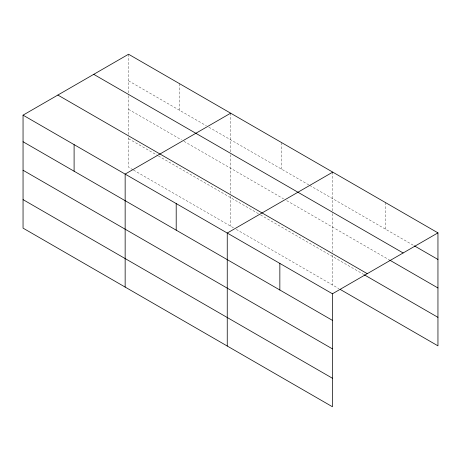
<?xml version="1.0" encoding="UTF-8"?>
<svg xmlns="http://www.w3.org/2000/svg" width="461" height="461" viewBox="0 0 461 461"><rect width="100%" height="100%" fill="white"/><g stroke="black" fill="none" stroke-linecap="round" stroke-linejoin="round"><path stroke-width="0.35" stroke-dasharray="2.31 1.73" d="M128.556 80.831L206.372 125.761M208.862 127.201L309.101 185.068M309.723 185.426L413.817 245.529M128.556 109.343L181.473 139.89M183.962 141.331L283.573 198.841M286.684 200.639L389.067 259.745M128.556 138.715L157.812 155.605M158.434 155.968L259.918 214.555M260.54 214.912L363.694 274.468M132.912 169.734L128.556 167.222L128.556 135.845M133.534 170.097L233.767 227.965M236.257 229.405L338.944 288.69M385.35 202.5L385.35 229.094M332.756 172.132L332.756 212.982M332.756 213.697L332.756 252.311M332.756 255.175L332.756 285.117M281.706 142.662L281.706 169.256M230.656 113.187L230.656 151.894M230.656 154.746L230.656 193.361M230.656 196.225L230.656 226.167M179.606 83.712L179.606 110.306M128.556 54.237L128.556 95.087M128.556 95.802L128.556 135.131"/><path stroke-width="0.69" d="M332.444 348.879L332.444 293.778L23.05 115.152L23.05 228.132L332.444 406.763L332.444 348.879L23.05 170.253M340.183 289.404L437.95 345.848L437.95 232.868L128.556 54.237L23.05 115.152M230.656 113.187L125.15 174.097L125.15 287.082M332.756 172.132L227.25 233.047L227.25 346.027M332.444 293.778L437.95 232.868M414.433 245.886L437.95 259.462M93.739 74.342L403.133 252.968M389.683 260.102L437.95 287.969M57.867 95.052L367.261 273.678M364.311 274.825L437.95 317.341M23.05 141.746L332.444 320.372M23.05 199.625L332.444 378.25M279.85 263.415L279.85 290.004M176.2 203.572L176.2 230.166M74.1 144.627L74.1 171.221"/></g></svg>
